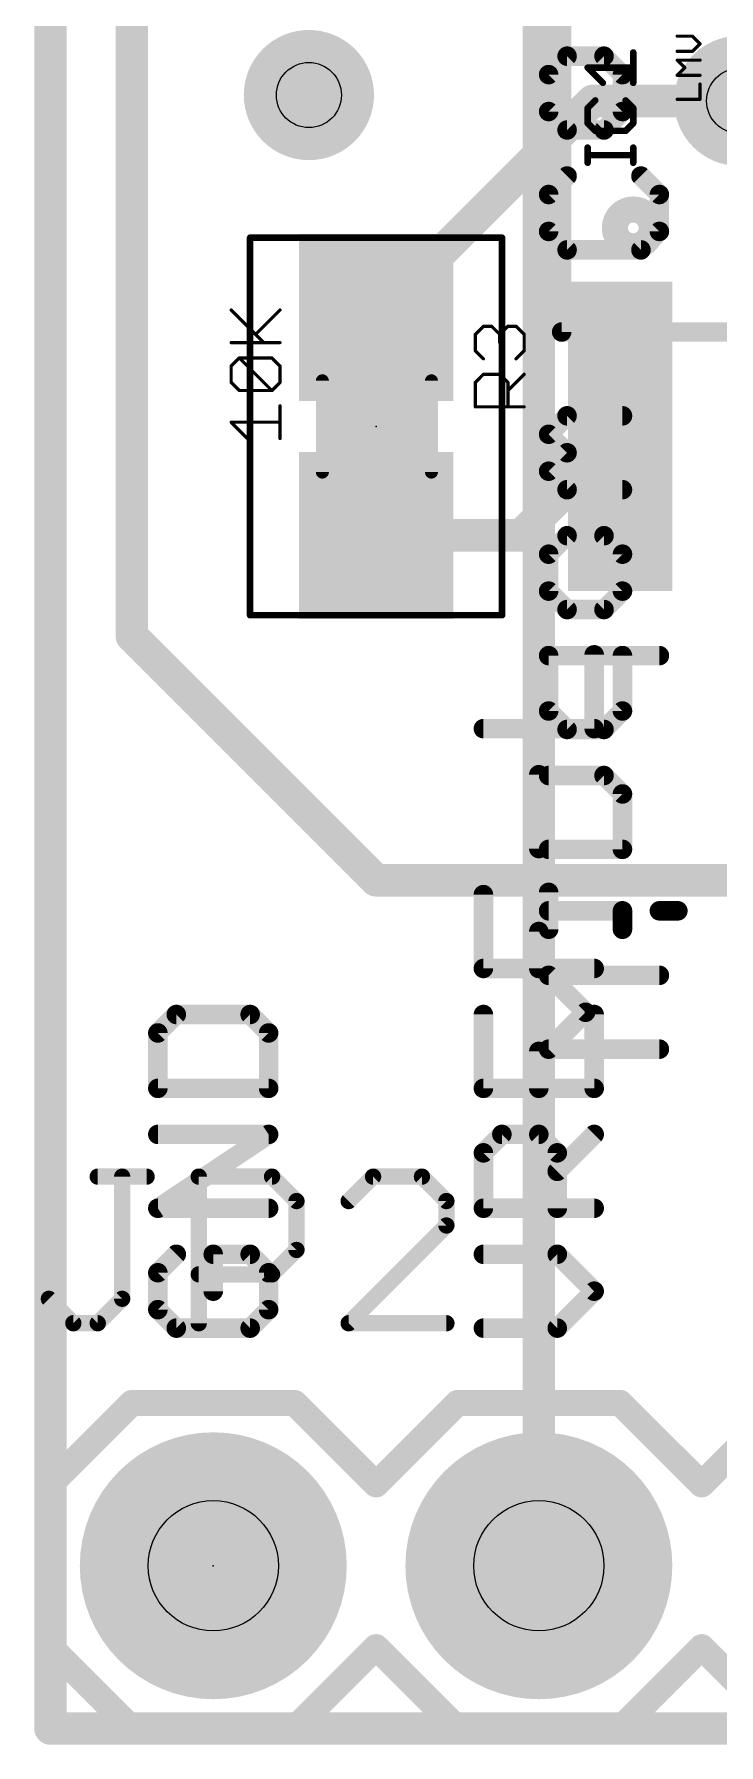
# Model space of a CAD drawing. Extents: x -0.1 to 15.4, y -0.1 to 24.3.
# Drawn here: x -0.13 to 5.21, y -0.13 to 13.22 of the extents above; entities that cross this region are included whole.
import ezdxf

# ---------------------------------------------------------------- set-up
doc = ezdxf.new("R2010")
doc.units = 0
for name, color, linetype in [('1', 12, 'CONTINUOUS'), ('16', 132, 'CONTINUOUS'), ('17', 110, 'CONTINUOUS'), ('18', 110, 'CONTINUOUS'), ('20', 53, 'CONTINUOUS'), ('21', 41, 'CONTINUOUS'), ('22', 40, 'CONTINUOUS'), ('23', 53, 'CONTINUOUS'), ('25', 253, 'CONTINUOUS'), ('27', 253, 'CONTINUOUS'), ('29', 253, 'CONTINUOUS'), ('30', 253, 'CONTINUOUS'), ('31', 253, 'CONTINUOUS'), ('35', 253, 'CONTINUOUS'), ('39', 12, 'CONTINUOUS'), ('44', 253, 'CONTINUOUS'), ('51', 53, 'CONTINUOUS')]:
    doc.layers.add(name, color=color, linetype=linetype)

# ---------------------------------------------------------------- blocks, each defined once
blk = doc.blocks.new('RECT')
blk.add_solid([(-0.5, -0.5), (0.5, -0.5), (-0.5, 0.5), (0.5, 0.5)])
blk = doc.blocks.new('ROUNDP')
at = {"const_width": 0.5}
blk.add_lwpolyline([(0, -0.25, 1), (0, 0.25, 1), (0, -0.25)], format="xyb", dxfattribs=at)
blk = doc.blocks.new('ROUNDV')
at = {"const_width": 0.5}
blk.add_lwpolyline([(0, -0.25, 1), (0, 0.25, 1), (0, -0.25)], format="xyb", dxfattribs=at)

msp = doc.modelspace()

# ---------------------------------------------------------------- linework, layer by layer
at = {"layer": '1', "const_width": 0.254}
for points in [[(0, 0), (0, 24.13)], [(0.635, 8.524), (0.635, 18.288)], [(2.54, 11.01), (4.23, 12.7)], [(4.23, 12.7), (5.373, 12.7)], [(3.6712, 9.31), (4.445, 10.0838)], [(2.54, 9.31), (3.6712, 9.31)], [(2.54, 6.619), (0.635, 8.524)], [(5.715, 6.619), (2.54, 6.619)], [(15.24, 0), (0, 0)]]:
    msp.add_lwpolyline(points, dxfattribs=at)
at = {"layer": '1', "const_width": 0.127}
for points in [[(4.23, 12.7635, 1), (4.23, 12.6365)], [(4.2749, 12.6551, 1), (4.1851, 12.7449)], [(2.4951, 11.0549, 1), (2.5849, 10.9651)], [(4.4899, 10.0389, 1), (4.4001, 10.1287)], [(2.54, 9.3735, 1), (2.54, 9.2465)], [(3.6263, 9.3549, 1), (3.7161, 9.2651)], [(3.6712, 9.2465, 1), (3.6712, 9.3735)], [(0.6799, 8.5689, 1), (0.5901, 8.4791)], [(0.5715, 8.524, 1), (0.6985, 8.524)], [(2.54, 6.6825, 1), (2.54, 6.5555)], [(2.4951, 6.5741, 1), (2.5849, 6.6639)], [(0, 0.0635, 1), (0, -0.0635)], [(-0.0635, 0, 1), (0.0635, 0)]]:
    msp.add_lwpolyline(points, format="xyb", dxfattribs=at)
at = {"layer": '16', "const_width": 0.254}
for points in [[(0, 0), (0, 24.13)], [(3.81, 1.27), (3.81, 13.429)], [(15.24, 0), (0, 0)]]:
    msp.add_lwpolyline(points, dxfattribs=at)
at = {"layer": '16', "const_width": 0.127}
for points in [[(3.7465, 1.27, 1), (3.8735, 1.27)], [(0, 0.0635, 1), (0, -0.0635)], [(-0.0635, 0, 1), (0.0635, 0)]]:
    msp.add_lwpolyline(points, format="xyb", dxfattribs=at)
at = {"layer": '20', "const_width": 0.2032}
for points in [[(0, 0), (0, 24.13)], [(15.24, 0), (0, 0)]]:
    msp.add_lwpolyline(points, dxfattribs=at)
at = {"layer": '20', "const_width": 0.1016}
for points in [[(0, 0.0508, 1), (0, -0.0508)], [(-0.0508, 0, 1), (0.0508, 0)]]:
    msp.add_lwpolyline(points, format="xyb", dxfattribs=at)
at = {"layer": '21'}
for points, const_width in [([(3.988, 14.503), (3.988, 10.897)], 0.1524), ([(4.2418, 7.8018), (4.2418, 8.378)], 0.1524), ([(3.3775, 7.8018), (4.2418, 7.8018)], 0.1524), ([(3.8096, 6.8663), (3.8096, 7.4425)], 0.1524), ([(3.3775, 5.9308), (3.3775, 6.507)], 0.1524), ([(3.8096, 5.9308), (3.8096, 6.2189)], 0.1524), ([(4.2418, 5.9308), (3.3775, 5.9308)], 0.1524), ([(0.9815, 5.5715), (0.8375, 5.4274)], 0.1524), ([(1.5577, 5.5715), (0.9815, 5.5715)], 0.1524), ([(1.7018, 5.4274), (1.5577, 5.5715)], 0.1524), ([(3.3775, 5.5715), (3.3775, 4.9952)], 0.1524), ([(4.2418, 4.9952), (4.2418, 5.5715)], 0.1524), ([(0.8375, 5.4274), (0.8375, 4.9952)], 0.1524), ([(1.7018, 4.9952), (1.7018, 5.4274)], 0.1524), ([(3.8096, 4.9952), (3.8096, 5.2834)], 0.1524), ([(0.8375, 4.9952), (1.7018, 4.9952)], 0.1524), ([(3.3775, 4.9952), (4.2418, 4.9952)], 0.1524), ([(0.8375, 4.0597), (1.7018, 4.6359)], 0.1524), ([(1.7018, 4.6359), (0.8375, 4.6359)], 0.1524), ([(3.3775, 4.4919), (3.5215, 4.6359)], 0.1524), ([(3.5215, 4.6359), (3.8096, 4.6359)], 0.1524), ([(3.8096, 4.6359), (3.9537, 4.4919)], 0.1524), ([(3.9537, 4.3478), (4.2418, 4.6359)], 0.1524), ([(3.3775, 4.0597), (3.3775, 4.4919)], 0.1524), ([(3.9537, 4.4919), (3.9537, 4.0597)], 0.1524), ([(1.7018, 4.0597), (0.8375, 4.0597)], 0.1524), ([(4.2418, 4.0597), (3.3775, 4.0597)], 0.1524), ([(0.9815, 3.7004), (0.8375, 3.5564)], 0.1524), ([(1.5577, 3.7004), (1.2696, 3.7004)], 0.1524), ([(1.2696, 3.7004), (1.2696, 3.4123)], 0.1524), ([(1.7018, 3.5564), (1.5577, 3.7004)], 0.1524), ([(3.9537, 3.7004), (3.3775, 3.7004)], 0.1524), ([(4.2418, 3.4123), (3.9537, 3.7004)], 0.1524), ([(0.8375, 3.5564), (0.8375, 3.2683)], 0.1524), ([(1.7018, 3.2683), (1.7018, 3.5564)], 0.1524), ([(3.9537, 3.1242), (4.2418, 3.4123)], 0.1524), ([(0.8375, 3.2683), (0.9815, 3.1242)], 0.1524), ([(1.5577, 3.1242), (1.7018, 3.2683)], 0.1524), ([(0.9815, 3.1242), (1.5577, 3.1242)], 0.1524), ([(3.3775, 3.1242), (3.9537, 3.1242)], 0.1524), ([(0.635, 2.54), (0, 1.905)], 0.2032), ([(0.635, 2.54), (1.905, 2.54)], 0.2032), ([(1.905, 2.54), (2.54, 1.905)], 0.2032), ([(2.54, 1.905), (3.175, 2.54)], 0.2032), ([(3.175, 2.54), (4.445, 2.54)], 0.2032), ([(4.445, 2.54), (5.08, 1.905)], 0.2032), ([(5.08, 1.905), (5.715, 2.54)], 0.2032), ([(0, 1.905), (0, 0.635)], 0.2032), ([(0, 0.635), (0.635, 0)], 0.2032), ([(2.54, 0.635), (1.905, 0)], 0.2032), ([(3.175, 0), (2.54, 0.635)], 0.2032), ([(5.08, 0.635), (4.445, 0)], 0.2032), ([(5.715, 0), (5.08, 0.635)], 0.2032), ([(1.905, 0), (0.635, 0)], 0.2032), ([(4.445, 0), (3.175, 0)], 0.2032)]:
    msp.add_lwpolyline(points, dxfattribs=dict(at, const_width=const_width))
for points, const_width in [([(4.5466, 11.5658, 1), (4.5466, 11.853, 1), (4.5466, 11.5658)], 0.2032), ([(3.9499, 10.897, 1), (4.0261, 10.897)], 0.0762), ([(4.2799, 8.378, 1), (4.2037, 8.378)], 0.0762), ([(3.3775, 7.8399, 1), (3.3775, 7.7637)], 0.0762), ([(4.2418, 7.7637, 1), (4.2418, 7.8399)], 0.0762), ([(4.2037, 7.8018, 1), (4.2799, 7.8018)], 0.0762), ([(3.8477, 7.4425, 1), (3.7715, 7.4425)], 0.0762), ([(3.7715, 6.8663, 1), (3.8477, 6.8663)], 0.0762), ([(3.4156, 6.507, 1), (3.3394, 6.507)], 0.0762), ([(3.8477, 6.2189, 1), (3.7715, 6.2189)], 0.0762), ([(3.3775, 5.9689, 1), (3.3775, 5.8927)], 0.0762), ([(4.2418, 5.8927, 1), (4.2418, 5.9689)], 0.0762), ([(3.3394, 5.9308, 1), (3.4156, 5.9308)], 0.0762), ([(3.7715, 5.9308, 1), (3.8477, 5.9308)], 0.0762), ([(0.9815, 5.6096, 1), (0.9815, 5.5334)], 0.0762), ([(1.0085, 5.5445, 1), (0.9546, 5.5984)], 0.0762), ([(1.5847, 5.5984, 1), (1.5308, 5.5445)], 0.0762), ([(1.5577, 5.5334, 1), (1.5577, 5.6096)], 0.0762), ([(3.4156, 5.5715, 1), (3.3394, 5.5715)], 0.0762), ([(4.2799, 5.5715, 1), (4.2037, 5.5715)], 0.0762), ([(0.8756, 5.4274, 1), (0.7994, 5.4274)], 0.0762), ([(0.8105, 5.4543, 1), (0.8644, 5.4005)], 0.0762), ([(1.7399, 5.4274, 1), (1.6637, 5.4274)], 0.0762), ([(1.6749, 5.4005, 1), (1.7287, 5.4543)], 0.0762), ([(3.8477, 5.2834, 1), (3.7715, 5.2834)], 0.0762), ([(0.8375, 5.0333, 1), (0.8375, 4.9571)], 0.0762), ([(0.7994, 4.9952, 1), (0.8756, 4.9952)], 0.0762), ([(1.6637, 4.9952, 1), (1.7399, 4.9952)], 0.0762), ([(1.7018, 4.9571, 1), (1.7018, 5.0333)], 0.0762), ([(3.3775, 5.0333, 1), (3.3775, 4.9571)], 0.0762), ([(3.3394, 4.9952, 1), (3.4156, 4.9952)], 0.0762), ([(3.7715, 4.9952, 1), (3.8477, 4.9952)], 0.0762), ([(4.2037, 4.9952, 1), (4.2799, 4.9952)], 0.0762), ([(4.2418, 4.9571, 1), (4.2418, 5.0333)], 0.0762), ([(0.8375, 4.674, 1), (0.8375, 4.5978)], 0.0762), ([(1.7229, 4.6042, 1), (1.6807, 4.6676)], 0.0762), ([(1.7018, 4.5978, 1), (1.7018, 4.674)], 0.0762), ([(3.5215, 4.674, 1), (3.5215, 4.5978)], 0.0762), ([(3.5485, 4.609, 1), (3.4946, 4.6629)], 0.0762), ([(3.8366, 4.6629, 1), (3.7827, 4.609)], 0.0762), ([(3.8096, 4.5978, 1), (3.8096, 4.674)], 0.0762), ([(4.2687, 4.609, 1), (4.2149, 4.6629)], 0.0762), ([(3.3505, 4.5188, 1), (3.4044, 4.4649)], 0.0762), ([(3.4156, 4.4919, 1), (3.3394, 4.4919)], 0.0762), ([(3.9918, 4.4919, 1), (3.9156, 4.4919)], 0.0762), ([(3.9267, 4.4649, 1), (3.9806, 4.5188)], 0.0762), ([(3.9267, 4.3748, 1), (3.9806, 4.3209)], 0.0762), ([(0.8163, 4.0914, 1), (0.8586, 4.028)], 0.0762), ([(0.8375, 4.0978, 1), (0.8375, 4.0216)], 0.0762), ([(1.7018, 4.0216, 1), (1.7018, 4.0978)], 0.0762), ([(3.3775, 4.0978, 1), (3.3775, 4.0216)], 0.0762), ([(3.3394, 4.0597, 1), (3.4156, 4.0597)], 0.0762), ([(3.9156, 4.0597, 1), (3.9918, 4.0597)], 0.0762), ([(4.2418, 4.0216, 1), (4.2418, 4.0978)], 0.0762), ([(1.0085, 3.6735, 1), (0.9546, 3.7274)], 0.0762), ([(1.2696, 3.7385, 1), (1.2696, 3.6623)], 0.0762), ([(1.3077, 3.7004, 1), (1.2315, 3.7004)], 0.0762), ([(1.5847, 3.7274, 1), (1.5308, 3.6735)], 0.0762), ([(1.5577, 3.6623, 1), (1.5577, 3.7385)], 0.0762), ([(3.3775, 3.7385, 1), (3.3775, 3.6623)], 0.0762), ([(3.9806, 3.7274, 1), (3.9267, 3.6735)], 0.0762), ([(3.9537, 3.6623, 1), (3.9537, 3.7385)], 0.0762), ([(0.8105, 3.5833, 1), (0.8644, 3.5294)], 0.0762), ([(0.8756, 3.5564, 1), (0.7994, 3.5564)], 0.0762), ([(1.7399, 3.5564, 1), (1.6637, 3.5564)], 0.0762), ([(1.6749, 3.5294, 1), (1.7287, 3.5833)], 0.0762), ([(4.2687, 3.3854, 1), (4.2149, 3.4393)], 0.0762), ([(4.2149, 3.3854, 1), (4.2687, 3.4393)], 0.0762), ([(0.8644, 3.2952, 1), (0.8105, 3.2413)], 0.0762), ([(1.2315, 3.4123, 1), (1.3077, 3.4123)], 0.0762), ([(1.7287, 3.2413, 1), (1.6749, 3.2952)], 0.0762), ([(0.7994, 3.2683, 1), (0.8756, 3.2683)], 0.0762), ([(1.6637, 3.2683, 1), (1.7399, 3.2683)], 0.0762), ([(0.9815, 3.1623, 1), (0.9815, 3.0861)], 0.0762), ([(0.9546, 3.0973, 1), (1.0085, 3.1511)], 0.0762), ([(1.5308, 3.1511, 1), (1.5847, 3.0973)], 0.0762), ([(1.5577, 3.0861, 1), (1.5577, 3.1623)], 0.0762), ([(3.3775, 3.1623, 1), (3.3775, 3.0861)], 0.0762), ([(3.9267, 3.1511, 1), (3.9806, 3.0973)], 0.0762), ([(3.9537, 3.0861, 1), (3.9537, 3.1623)], 0.0762), ([(0.635, 2.5908, 1), (0.635, 2.4892)], 0.1016), ([(0.6709, 2.5041, 1), (0.5991, 2.5759)], 0.1016), ([(1.9409, 2.5759, 1), (1.8691, 2.5041)], 0.1016), ([(1.905, 2.4892, 1), (1.905, 2.5908)], 0.1016), ([(3.175, 2.5908, 1), (3.175, 2.4892)], 0.1016), ([(3.2109, 2.5041, 1), (3.1391, 2.5759)], 0.1016), ([(4.4809, 2.5759, 1), (4.4091, 2.5041)], 0.1016), ([(4.445, 2.4892, 1), (4.445, 2.5908)], 0.1016), ([(0.0508, 1.905, 1), (-0.0508, 1.905)], 0.1016), ([(-0.0359, 1.9409, 1), (0.0359, 1.8691)], 0.1016), ([(2.5041, 1.9409, 1), (2.5759, 1.8691)], 0.1016), ([(2.5041, 1.8691, 1), (2.5759, 1.9409)], 0.1016), ([(5.0441, 1.9409, 1), (5.1159, 1.8691)], 0.1016), ([(5.0441, 1.8691, 1), (5.1159, 1.9409)], 0.1016), ([(0.0359, 0.6709, 1), (-0.0359, 0.5991)], 0.1016), ([(-0.0508, 0.635, 1), (0.0508, 0.635)], 0.1016), ([(2.5759, 0.6709, 1), (2.5041, 0.5991)], 0.1016), ([(2.5759, 0.5991, 1), (2.5041, 0.6709)], 0.1016), ([(5.1159, 0.6709, 1), (5.0441, 0.5991)], 0.1016), ([(5.1159, 0.5991, 1), (5.0441, 0.6709)], 0.1016), ([(0.635, 0.0508, 1), (0.635, -0.0508)], 0.1016), ([(0.5991, -0.0359, 1), (0.6709, 0.0359)], 0.1016), ([(1.8691, 0.0359, 1), (1.9409, -0.0359)], 0.1016), ([(1.905, -0.0508, 1), (1.905, 0.0508)], 0.1016), ([(3.175, 0.0508, 1), (3.175, -0.0508)], 0.1016), ([(3.1391, -0.0359, 1), (3.2109, 0.0359)], 0.1016), ([(4.4091, 0.0359, 1), (4.4809, -0.0359)], 0.1016), ([(4.445, -0.0508, 1), (4.445, 0.0508)], 0.1016)]:
    msp.add_lwpolyline(points, format="xyb", dxfattribs=dict(at, const_width=const_width))
at = {"layer": '22', "const_width": 0.1524}
for points in [[(3.8862, 12.9054), (4.0303, 13.0494)], [(4.0303, 13.0494), (4.3184, 13.0494)], [(4.3184, 13.0494), (4.4624, 12.9054)], [(3.8862, 12.6173), (3.8862, 12.9054)], [(4.4624, 12.9054), (4.4624, 12.6173)], [(4.0303, 12.4732), (3.8862, 12.6173)], [(4.4624, 12.6173), (4.3184, 12.4732)], [(4.3184, 12.4732), (4.0303, 12.4732)], [(3.8862, 11.9698), (4.0303, 12.1139)], [(4.6065, 12.1139), (4.7505, 11.9698)], [(3.8862, 11.6817), (3.8862, 11.9698)], [(4.7505, 11.9698), (4.7505, 11.6817)], [(4.0303, 11.5377), (3.8862, 11.6817)], [(4.7505, 11.6817), (4.6065, 11.5377)], [(4.6065, 11.5377), (4.0303, 11.5377)], [(3.8862, 10.0988), (4.0303, 10.2429)], [(4.0303, 10.2429), (4.4624, 10.2429)], [(4.0303, 9.9548), (3.8862, 10.0988)], [(3.8862, 9.8107), (4.0303, 9.9548)], [(4.0303, 9.6666), (3.8862, 9.8107)], [(4.4624, 9.6666), (4.0303, 9.6666)], [(3.8862, 9.1633), (4.0303, 9.3073)], [(4.0303, 9.3073), (4.3184, 9.3073)], [(4.3184, 9.3073), (4.4624, 9.1633)], [(3.8862, 8.8752), (3.8862, 9.1633)], [(4.4624, 9.1633), (4.4624, 8.8752)], [(4.0303, 8.7311), (3.8862, 8.8752)], [(4.4624, 8.8752), (4.3184, 8.7311)], [(4.3184, 8.7311), (4.0303, 8.7311)], [(4.7505, 8.3718), (3.8862, 8.3718)], [(3.8862, 8.3718), (3.8862, 7.9397)], [(4.4624, 7.9397), (4.4624, 8.3718)], [(3.8862, 7.9397), (4.0303, 7.7956)], [(4.3184, 7.7956), (4.4624, 7.9397)], [(4.0303, 7.7956), (4.3184, 7.7956)], [(4.3184, 7.4363), (3.8862, 7.4363)], [(4.4624, 7.2923), (4.3184, 7.4363)], [(4.4624, 6.8601), (4.4624, 7.2923)], [(3.8862, 6.8601), (4.4624, 6.8601)], [(3.8862, 6.2364), (3.8862, 6.5245)], [(4.4624, 6.3805), (3.8862, 6.3805)], [(4.4624, 6.2364), (4.4624, 6.3805)], [(4.8946, 6.3805), (4.7505, 6.3805)], [(4.1743, 5.589), (3.8862, 5.8771)], [(3.8862, 5.8771), (4.7505, 5.8771)], [(3.8862, 5.3009), (4.1743, 5.589)], [(4.7505, 5.3009), (3.8862, 5.3009)]]:
    msp.add_lwpolyline(points, dxfattribs=at)
at = {"layer": '22', "const_width": 0.0762}
for points in [[(4.0303, 13.0875, 1), (4.0303, 13.0113)], [(4.0572, 13.0225, 1), (4.0033, 13.0764)], [(4.3453, 13.0764, 1), (4.2914, 13.0225)], [(4.3184, 13.0113, 1), (4.3184, 13.0875)], [(3.9243, 12.9054, 1), (3.8481, 12.9054)], [(3.8593, 12.9323, 1), (3.9131, 12.8784)], [(4.5005, 12.9054, 1), (4.4243, 12.9054)], [(4.4355, 12.8784, 1), (4.4894, 12.9323)], [(3.9131, 12.6442, 1), (3.8593, 12.5903)], [(4.4894, 12.5903, 1), (4.4355, 12.6442)], [(3.8481, 12.6173, 1), (3.9243, 12.6173)], [(4.0303, 12.5113, 1), (4.0303, 12.4351)], [(4.3184, 12.4351, 1), (4.3184, 12.5113)], [(4.4243, 12.6173, 1), (4.5005, 12.6173)], [(4.0033, 12.4463, 1), (4.0572, 12.5001)], [(4.2914, 12.5001, 1), (4.3453, 12.4463)], [(4.0572, 12.087, 1), (4.0033, 12.1408)], [(4.6334, 12.1408, 1), (4.5795, 12.087)], [(3.9243, 11.9698, 1), (3.8481, 11.9698)], [(3.8593, 11.9968, 1), (3.9131, 11.9429)], [(4.7886, 11.9698, 1), (4.7124, 11.9698)], [(4.7236, 11.9429, 1), (4.7775, 11.9968)], [(3.9131, 11.7087, 1), (3.8593, 11.6548)], [(4.7775, 11.6548, 1), (4.7236, 11.7087)], [(3.8481, 11.6817, 1), (3.9243, 11.6817)], [(4.0303, 11.5758, 1), (4.0303, 11.4996)], [(4.6065, 11.4996, 1), (4.6065, 11.5758)], [(4.7124, 11.6817, 1), (4.7886, 11.6817)], [(4.0033, 11.5107, 1), (4.0572, 11.5646)], [(4.5795, 11.5646, 1), (4.6334, 11.5107)], [(4.0303, 10.281, 1), (4.0303, 10.2048)], [(4.0572, 10.2159, 1), (4.0033, 10.2698)], [(4.4624, 10.2048, 1), (4.4624, 10.281)], [(3.9131, 10.1258, 1), (3.8593, 10.0719)], [(3.8593, 10.1258, 1), (3.9131, 10.0719)], [(4.0572, 9.9278, 1), (4.0033, 9.9817)], [(4.0033, 9.9278, 1), (4.0572, 9.9817)], [(3.9131, 9.8376, 1), (3.8593, 9.7838)], [(3.8593, 9.8376, 1), (3.9131, 9.7838)], [(4.0303, 9.7047, 1), (4.0303, 9.6285)], [(4.0033, 9.6397, 1), (4.0572, 9.6936)], [(4.4624, 9.6285, 1), (4.4624, 9.7047)], [(4.0303, 9.3454, 1), (4.0303, 9.2692)], [(4.0572, 9.2804, 1), (4.0033, 9.3343)], [(4.3453, 9.3343, 1), (4.2914, 9.2804)], [(4.3184, 9.2692, 1), (4.3184, 9.3454)], [(3.9243, 9.1633, 1), (3.8481, 9.1633)], [(3.8593, 9.1902, 1), (3.9131, 9.1363)], [(4.5005, 9.1633, 1), (4.4243, 9.1633)], [(4.4355, 9.1363, 1), (4.4894, 9.1902)], [(3.9131, 8.9021, 1), (3.8593, 8.8482)], [(4.4894, 8.8482, 1), (4.4355, 8.9021)], [(3.8481, 8.8752, 1), (3.9243, 8.8752)], [(4.4243, 8.8752, 1), (4.5005, 8.8752)], [(4.0303, 8.7692, 1), (4.0303, 8.693)], [(4.0033, 8.7042, 1), (4.0572, 8.7581)], [(4.2914, 8.7581, 1), (4.3453, 8.7042)], [(4.3184, 8.693, 1), (4.3184, 8.7692)], [(3.8862, 8.4099, 1), (3.8862, 8.3337)], [(3.9243, 8.3718, 1), (3.8481, 8.3718)], [(4.5005, 8.3718, 1), (4.4243, 8.3718)], [(4.7505, 8.3337, 1), (4.7505, 8.4099)], [(3.9131, 7.9666, 1), (3.8593, 7.9127)], [(4.4894, 7.9127, 1), (4.4355, 7.9666)], [(3.8481, 7.9397, 1), (3.9243, 7.9397)], [(4.4243, 7.9397, 1), (4.5005, 7.9397)], [(4.0303, 7.8337, 1), (4.0303, 7.7575)], [(4.0033, 7.7687, 1), (4.0572, 7.8225)], [(4.2914, 7.8225, 1), (4.3453, 7.7687)], [(4.3184, 7.7575, 1), (4.3184, 7.8337)], [(3.8862, 7.4744, 1), (3.8862, 7.3982)], [(4.3453, 7.4633, 1), (4.2914, 7.4094)], [(4.3184, 7.3982, 1), (4.3184, 7.4744)], [(4.5005, 7.2923, 1), (4.4243, 7.2923)], [(4.4355, 7.2653, 1), (4.4894, 7.3192)], [(3.8862, 6.8982, 1), (3.8862, 6.822)], [(4.4243, 6.8601, 1), (4.5005, 6.8601)], [(4.4624, 6.822, 1), (4.4624, 6.8982)], [(3.9243, 6.5245, 1), (3.8481, 6.5245)], [(3.8862, 6.4186, 1), (3.8862, 6.3424)], [(4.5005, 6.3805, 1), (4.4243, 6.3805)], [(4.4624, 6.3424, 1), (4.4624, 6.4186)], [(4.7505, 6.4186, 1), (4.7505, 6.3424)], [(4.8946, 6.3424, 1), (4.8946, 6.4186)], [(3.8481, 6.2364, 1), (3.9243, 6.2364)], [(4.4243, 6.2364, 1), (4.5005, 6.2364)], [(3.9131, 5.9041, 1), (3.8593, 5.8502)], [(3.8862, 5.9152, 1), (3.8862, 5.839)], [(4.7505, 5.839, 1), (4.7505, 5.9152)], [(4.2013, 5.5621, 1), (4.1474, 5.6159)], [(4.1474, 5.5621, 1), (4.2013, 5.6159)], [(3.8862, 5.339, 1), (3.8862, 5.2628)], [(3.8593, 5.3278, 1), (3.9131, 5.2739)], [(4.7505, 5.2628, 1), (4.7505, 5.339)]]:
    msp.add_lwpolyline(points, format="xyb", dxfattribs=at)
at = {"layer": '23'}
for p in [(2.54, 10.16), (1.27, 1.27)]:
    msp.add_point(p, dxfattribs=at)
at = {"layer": '25'}
for points, const_width in [([(4.5466, 12.8411), (4.5466, 13.0783)], 0.0508), ([(4.3093, 12.8411), (4.1907, 12.9597)], 0.0508), ([(4.1907, 12.9597), (4.5466, 12.9597)], 0.0508), ([(4.25, 12.7041), (4.1907, 12.6448)], 0.0508), ([(4.5466, 12.6448), (4.4873, 12.7041)], 0.0508), ([(4.1907, 12.6448), (4.1907, 12.5262)], 0.0508), ([(4.1907, 12.5262), (4.25, 12.4669)], 0.0508), ([(4.4873, 12.4669), (4.5466, 12.5262)], 0.0508), ([(4.5466, 12.5262), (4.5466, 12.6448)], 0.0508), ([(4.25, 12.4669), (4.4873, 12.4669)], 0.0508), ([(4.1907, 12.2174), (4.1907, 12.336)], 0.0508), ([(4.5466, 12.2767), (4.1907, 12.2767)], 0.0508), ([(4.5466, 12.2174), (4.5466, 12.336)], 0.0508), ([(3.3144, 10.8782), (3.3779, 10.9417)], 0.0254), ([(3.3779, 10.9417), (3.4415, 10.9417)], 0.0254), ([(3.4415, 10.9417), (3.505, 10.8782)], 0.0254), ([(3.505, 10.8782), (3.5686, 10.9417)], 0.0254), ([(3.5686, 10.9417), (3.6321, 10.9417)], 0.0254), ([(3.6321, 10.9417), (3.6957, 10.8782)], 0.0254), ([(3.3144, 10.751), (3.3144, 10.8782)], 0.0254), ([(3.505, 10.8782), (3.505, 10.8146)], 0.0254), ([(3.6957, 10.8782), (3.6957, 10.751)], 0.0254), ([(3.3779, 10.6875), (3.3144, 10.751)], 0.0254), ([(3.6957, 10.751), (3.6321, 10.6875)], 0.0254), ([(3.3144, 10.5039), (3.3779, 10.5675)], 0.0254), ([(3.3779, 10.5675), (3.505, 10.5675)], 0.0254), ([(3.505, 10.5675), (3.5686, 10.5039)], 0.0254), ([(3.5686, 10.4404), (3.6957, 10.5675)], 0.0254), ([(3.3144, 10.3133), (3.3144, 10.5039)], 0.0254), ([(3.5686, 10.5039), (3.5686, 10.3133)], 0.0254), ([(3.6957, 10.3133), (3.3144, 10.3133)], 0.0254), ([(0.3686, 4.3063), (0.75, 4.3063)], 0.127), ([(0.5593, 3.353), (0.5593, 4.3063)], 0.127), ([(1.1567, 3.1623), (1.1567, 4.3063)], 0.127), ([(1.1567, 4.3063), (1.7287, 4.3063)], 0.127), ([(1.7287, 4.3063), (1.9193, 4.1156)], 0.127), ([(2.5168, 4.3063), (2.3261, 4.1156)], 0.127), ([(2.8981, 4.3063), (2.5168, 4.3063)], 0.127), ([(3.0887, 4.1156), (2.8981, 4.3063)], 0.127), ([(1.9193, 4.1156), (1.9193, 3.7343)], 0.127), ([(3.0887, 3.925), (3.0887, 4.1156)], 0.127), ([(2.3261, 3.1623), (3.0887, 3.925)], 0.127), ([(1.9193, 3.7343), (1.7287, 3.5436)], 0.127), ([(1.7287, 3.5436), (1.1567, 3.5436)], 0.127), ([(-0.0127, 3.353), (0.178, 3.1623)], 0.127), ([(0.3686, 3.1623), (0.5593, 3.353)], 0.127), ([(0.178, 3.1623), (0.3686, 3.1623)], 0.127), ([(3.0887, 3.1623), (2.3261, 3.1623)], 0.127)]:
    msp.add_lwpolyline(points, dxfattribs=dict(at, const_width=const_width))
for points, const_width in [([(4.5593, 13.0783, 1), (4.5339, 13.0783)], 0.0254), ([(4.1997, 12.9687, 1), (4.1817, 12.9507)], 0.0254), ([(4.1907, 12.9724, 1), (4.1907, 12.947)], 0.0254), ([(4.5466, 12.947, 1), (4.5466, 12.9724)], 0.0254), ([(4.3004, 12.8321, 1), (4.3183, 12.8501)], 0.0254), ([(4.5339, 12.8411, 1), (4.5593, 12.8411)], 0.0254), ([(4.259, 12.6952, 1), (4.241, 12.7131)], 0.0254), ([(4.4963, 12.7131, 1), (4.4783, 12.6952)], 0.0254), ([(4.2034, 12.6448, 1), (4.178, 12.6448)], 0.0254), ([(4.1817, 12.6538, 1), (4.1997, 12.6358)], 0.0254), ([(4.1997, 12.5352, 1), (4.1817, 12.5172)], 0.0254), ([(4.5593, 12.6448, 1), (4.5339, 12.6448)], 0.0254), ([(4.5376, 12.6358, 1), (4.5556, 12.6538)], 0.0254), ([(4.5556, 12.5172, 1), (4.5376, 12.5352)], 0.0254), ([(4.178, 12.5262, 1), (4.2034, 12.5262)], 0.0254), ([(4.25, 12.4796, 1), (4.25, 12.4542)], 0.0254), ([(4.241, 12.4579, 1), (4.259, 12.4759)], 0.0254), ([(4.4783, 12.4759, 1), (4.4963, 12.4579)], 0.0254), ([(4.4873, 12.4542, 1), (4.4873, 12.4796)], 0.0254), ([(4.5339, 12.5262, 1), (4.5593, 12.5262)], 0.0254), ([(4.2034, 12.336, 1), (4.178, 12.336)], 0.0254), ([(4.1907, 12.2894, 1), (4.1907, 12.264)], 0.0254), ([(4.5593, 12.336, 1), (4.5339, 12.336)], 0.0254), ([(4.5466, 12.264, 1), (4.5466, 12.2894)], 0.0254), ([(4.178, 12.2174, 1), (4.2034, 12.2174)], 0.0254), ([(4.5339, 12.2174, 1), (4.5593, 12.2174)], 0.0254), ([(3.3779, 10.9481, 1), (3.3779, 10.9354)], 0.0127), ([(3.3824, 10.9372, 1), (3.3734, 10.9462)], 0.0127), ([(3.446, 10.9462, 1), (3.437, 10.9372)], 0.0127), ([(3.4415, 10.9354, 1), (3.4415, 10.9481)], 0.0127), ([(3.5686, 10.9481, 1), (3.5686, 10.9354)], 0.0127), ([(3.5731, 10.9372, 1), (3.5641, 10.9462)], 0.0127), ([(3.6366, 10.9462, 1), (3.6277, 10.9372)], 0.0127), ([(3.6321, 10.9354, 1), (3.6321, 10.9481)], 0.0127), ([(3.3207, 10.8782, 1), (3.308, 10.8782)], 0.0127), ([(3.3099, 10.8826, 1), (3.3189, 10.8737)], 0.0127), ([(3.5114, 10.8782, 1), (3.4987, 10.8782)], 0.0127), ([(3.5005, 10.8826, 1), (3.5095, 10.8737)], 0.0127), ([(3.4987, 10.8146, 1), (3.5114, 10.8146)], 0.0127), ([(3.5005, 10.8737, 1), (3.5095, 10.8826)], 0.0127), ([(3.702, 10.8782, 1), (3.6894, 10.8782)], 0.0127), ([(3.6912, 10.8737, 1), (3.7002, 10.8826)], 0.0127), ([(3.308, 10.751, 1), (3.3207, 10.751)], 0.0127), ([(3.3189, 10.7555, 1), (3.3099, 10.7466)], 0.0127), ([(3.3734, 10.683, 1), (3.3824, 10.692)], 0.0127), ([(3.6277, 10.692, 1), (3.6366, 10.683)], 0.0127), ([(3.6894, 10.751, 1), (3.702, 10.751)], 0.0127), ([(3.7002, 10.7466, 1), (3.6912, 10.7555)], 0.0127), ([(3.3779, 10.5739, 1), (3.3779, 10.5612)], 0.0127), ([(3.3824, 10.563, 1), (3.3734, 10.572)], 0.0127), ([(3.5095, 10.572, 1), (3.5005, 10.563)], 0.0127), ([(3.505, 10.5612, 1), (3.505, 10.5739)], 0.0127), ([(3.7002, 10.563, 1), (3.6912, 10.572)], 0.0127), ([(3.3207, 10.5039, 1), (3.308, 10.5039)], 0.0127), ([(3.3099, 10.5084, 1), (3.3189, 10.4995)], 0.0127), ([(3.5749, 10.5039, 1), (3.5622, 10.5039)], 0.0127), ([(3.5641, 10.4449, 1), (3.5731, 10.4359)], 0.0127), ([(3.5641, 10.4995, 1), (3.5731, 10.5084)], 0.0127), ([(3.308, 10.3133, 1), (3.3207, 10.3133)], 0.0127), ([(3.3144, 10.3196, 1), (3.3144, 10.3069)], 0.0127), ([(3.5622, 10.3133, 1), (3.5749, 10.3133)], 0.0127), ([(3.6957, 10.3069, 1), (3.6957, 10.3196)], 0.0127), ([(0.3686, 4.338, 1), (0.3686, 4.2745)], 0.0635), ([(0.591, 4.3063, 1), (0.5275, 4.3063)], 0.0635), ([(0.75, 4.2745, 1), (0.75, 4.338)], 0.0635), ([(1.1884, 4.3063, 1), (1.1249, 4.3063)], 0.0635), ([(1.1567, 4.338, 1), (1.1567, 4.2745)], 0.0635), ([(1.7511, 4.3287, 1), (1.7062, 4.2838)], 0.0635), ([(1.7287, 4.2745, 1), (1.7287, 4.338)], 0.0635), ([(2.5168, 4.338, 1), (2.5168, 4.2745)], 0.0635), ([(2.5392, 4.2838, 1), (2.4943, 4.3287)], 0.0635), ([(2.9205, 4.3287, 1), (2.8756, 4.2838)], 0.0635), ([(2.8981, 4.2745, 1), (2.8981, 4.338)], 0.0635), ([(1.9511, 4.1156, 1), (1.8876, 4.1156)], 0.0635), ([(1.8969, 4.0932, 1), (1.9418, 4.1381)], 0.0635), ([(2.3036, 4.1381, 1), (2.3485, 4.0932)], 0.0635), ([(3.1205, 4.1156, 1), (3.057, 4.1156)], 0.0635), ([(3.0663, 4.0932, 1), (3.1112, 4.1381)], 0.0635), ([(3.057, 3.925, 1), (3.1205, 3.925)], 0.0635), ([(3.1112, 3.9025, 1), (3.0663, 3.9474)], 0.0635), ([(1.8876, 3.7343, 1), (1.9511, 3.7343)], 0.0635), ([(1.9418, 3.7118, 1), (1.8969, 3.7567)], 0.0635), ([(1.1567, 3.5754, 1), (1.1567, 3.5119)], 0.0635), ([(1.7287, 3.5119, 1), (1.7287, 3.5754)], 0.0635), ([(1.7062, 3.5661, 1), (1.7511, 3.5212)], 0.0635), ([(0.0098, 3.3754, 1), (-0.0352, 3.3305)], 0.0635), ([(0.5275, 3.353, 1), (0.591, 3.353)], 0.0635), ([(0.5817, 3.3305, 1), (0.5368, 3.3754)], 0.0635), ([(0.178, 3.1941, 1), (0.178, 3.1305)], 0.0635), ([(0.1555, 3.1398, 1), (0.2004, 3.1848)], 0.0635), ([(0.3462, 3.1848, 1), (0.3911, 3.1398)], 0.0635), ([(0.3686, 3.1305, 1), (0.3686, 3.1941)], 0.0635), ([(2.3261, 3.1941, 1), (2.3261, 3.1305)], 0.0635), ([(2.3036, 3.1848, 1), (2.3485, 3.1398)], 0.0635), ([(3.0887, 3.1305, 1), (3.0887, 3.1941)], 0.0635), ([(1.1249, 3.1623, 1), (1.1884, 3.1623)], 0.0635)]:
    msp.add_lwpolyline(points, format="xyb", dxfattribs=dict(at, const_width=const_width))
at = {"layer": '27', "const_width": 0.0254}
for points in [[(5.008, 13.2055), (4.8894, 13.2055)], [(5.0673, 13.1462), (5.008, 13.2055)], [(4.8894, 13.0869), (5.008, 13.0869)], [(5.008, 13.0869), (5.0673, 13.1462)], [(4.9487, 12.9591), (4.8894, 13.0184)], [(4.8894, 13.0184), (5.0673, 13.0184)], [(4.8894, 12.8998), (4.9487, 12.9591)], [(5.0673, 12.8998), (4.8894, 12.8998)], [(5.0673, 12.7127), (5.0673, 12.8313)], [(4.8894, 12.7127), (5.0673, 12.7127)], [(1.6636, 10.8145), (1.4094, 11.0687)], [(1.6, 10.878), (1.7907, 11.0687)], [(1.4094, 10.8145), (1.7907, 10.8145)], [(1.4094, 10.6309), (1.4729, 10.6945)], [(1.4729, 10.6945), (1.7271, 10.6945)], [(1.7271, 10.4403), (1.4729, 10.6945)], [(1.7271, 10.6945), (1.7907, 10.6309)], [(1.4094, 10.5038), (1.4094, 10.6309)], [(1.7907, 10.6309), (1.7907, 10.5038)], [(1.4729, 10.4403), (1.4094, 10.5038)], [(1.7271, 10.4403), (1.4729, 10.4403)], [(1.7907, 10.5038), (1.7271, 10.4403)], [(1.7907, 10.0661), (1.7907, 10.3203)], [(1.5365, 10.0661), (1.4094, 10.1932)], [(1.4094, 10.1932), (1.7907, 10.1932)]]:
    msp.add_lwpolyline(points, dxfattribs=at)
at = {"layer": '27', "const_width": 0.0127}
for points in [[(4.8894, 13.2119, 1), (4.8894, 13.1992)], [(5.0125, 13.21, 1), (5.0035, 13.2011)], [(5.008, 13.1992, 1), (5.008, 13.2119)], [(4.8894, 13.0933, 1), (4.8894, 13.0806)], [(5.0035, 13.0914, 1), (5.0125, 13.0824)], [(5.008, 13.0806, 1), (5.008, 13.0933)], [(5.0718, 13.1417, 1), (5.0628, 13.1507)], [(5.0628, 13.1417, 1), (5.0718, 13.1507)], [(4.8894, 13.0248, 1), (4.8894, 13.0121)], [(4.8938, 13.0229, 1), (4.8849, 13.0139)], [(4.9532, 12.9546, 1), (4.9442, 12.9636)], [(4.9442, 12.9546, 1), (4.9532, 12.9636)], [(5.0673, 13.0121, 1), (5.0673, 13.0248)], [(4.8894, 12.9062, 1), (4.8894, 12.8935)], [(4.8849, 12.9043, 1), (4.8938, 12.8953)], [(5.0737, 12.8313, 1), (5.061, 12.8313)], [(5.0673, 12.8935, 1), (5.0673, 12.9062)], [(4.8894, 12.719, 1), (4.8894, 12.7064)], [(5.061, 12.7127, 1), (5.0737, 12.7127)], [(5.0673, 12.7064, 1), (5.0673, 12.719)], [(1.4139, 11.0732, 1), (1.4049, 11.0642)], [(1.7952, 11.0642, 1), (1.7862, 11.0732)], [(1.4094, 10.8208, 1), (1.4094, 10.8081)], [(1.5955, 10.8825, 1), (1.6045, 10.8736)], [(1.6591, 10.81, 1), (1.6681, 10.819)], [(1.7907, 10.8081, 1), (1.7907, 10.8208)], [(1.4774, 10.699, 1), (1.4684, 10.69)], [(1.4729, 10.7008, 1), (1.4729, 10.6882)], [(1.4774, 10.69, 1), (1.4684, 10.699)], [(1.7316, 10.699, 1), (1.7227, 10.69)], [(1.7271, 10.6882, 1), (1.7271, 10.7008)], [(1.4157, 10.6309, 1), (1.403, 10.6309)], [(1.4049, 10.6354, 1), (1.4139, 10.6265)], [(1.7971, 10.6309, 1), (1.7844, 10.6309)], [(1.7862, 10.6265, 1), (1.7952, 10.6354)], [(1.403, 10.5038, 1), (1.4157, 10.5038)], [(1.4139, 10.5083, 1), (1.4049, 10.4993)], [(1.4729, 10.4466, 1), (1.4729, 10.4339)], [(1.4684, 10.4358, 1), (1.4774, 10.4448)], [(1.7227, 10.4448, 1), (1.7316, 10.4358)], [(1.7227, 10.4358, 1), (1.7316, 10.4448)], [(1.7271, 10.4339, 1), (1.7271, 10.4466)], [(1.7844, 10.5038, 1), (1.7971, 10.5038)], [(1.7952, 10.4993, 1), (1.7862, 10.5083)], [(1.7971, 10.3203, 1), (1.7844, 10.3203)], [(1.4139, 10.1977, 1), (1.4049, 10.1887)], [(1.4094, 10.1995, 1), (1.4094, 10.1868)], [(1.7907, 10.1868, 1), (1.7907, 10.1995)], [(1.532, 10.0616, 1), (1.541, 10.0706)], [(1.7844, 10.0661, 1), (1.7971, 10.0661)]]:
    msp.add_lwpolyline(points, format="xyb", dxfattribs=at)
at = {"layer": '39', "const_width": 0.0508}
for points in [[(1.557, 8.687), (1.557, 11.633)], [(1.557, 11.633), (3.523, 11.633)], [(3.523, 11.633), (3.523, 8.687)], [(3.523, 8.687), (1.557, 8.687)]]:
    msp.add_lwpolyline(points, dxfattribs=at)
at = {"layer": '39', "const_width": 0.0254}
for points in [[(1.5697, 11.633, 1), (1.5443, 11.633)], [(1.557, 11.6457, 1), (1.557, 11.6203)], [(3.5357, 11.633, 1), (3.5103, 11.633)], [(3.523, 11.6203, 1), (3.523, 11.6457)], [(1.557, 8.6997, 1), (1.557, 8.6743)], [(1.5443, 8.687, 1), (1.5697, 8.687)], [(3.5103, 8.687, 1), (3.5357, 8.687)], [(3.523, 8.6743, 1), (3.523, 8.6997)]]:
    msp.add_lwpolyline(points, format="xyb", dxfattribs=at)
at = {"layer": '44'}
for centre, radius in [((2.016, 12.746), 0.254), ((5.373, 12.7), 0.254), ((1.27, 1.27), 0.508), ((3.81, 1.27), 0.508)]:
    msp.add_circle(centre, radius, dxfattribs=at)
at = {"layer": '51'}
for points, const_width in [([(3.988, 10.897), (8.712, 10.897)], 0.1524), ([(2.121, 10.516), (2.121, 9.804)], 0.1016), ([(2.972, 10.516), (2.972, 9.804)], 0.1016)]:
    msp.add_lwpolyline(points, dxfattribs=dict(at, const_width=const_width))
for points, const_width in [([(3.988, 10.9351, 1), (3.988, 10.8589)], 0.0762), ([(2.1464, 10.516, 1), (2.0956, 10.516)], 0.0508), ([(2.9974, 10.516, 1), (2.9466, 10.516)], 0.0508), ([(2.0956, 9.804, 1), (2.1464, 9.804)], 0.0508), ([(2.9466, 9.804, 1), (2.9974, 9.804)], 0.0508)]:
    msp.add_lwpolyline(points, format="xyb", dxfattribs=dict(at, const_width=const_width))

# ---------------------------------------------------------------- block references
at = {"layer": '1', "xscale": 1.1, "rotation": 270}
for p in [(2.54, 11.01), (2.54, 9.31)]:
    msp.add_blockref('RECT', p, dxfattribs=at)
at = {"layer": '1', "xscale": 0.6096, "yscale": 2.2098}
msp.add_blockref('RECT', (4.445, 10.0838), dxfattribs=at)
at = {"layer": '17', "xscale": 1.8796, "yscale": 1.8796, "rotation": 90}
for p in [(1.27, 1.27), (1.27, 1.27), (3.81, 1.27), (3.81, 1.27)]:
    msp.add_blockref('ROUNDP', p, dxfattribs=at)
at = {"layer": '18', "xscale": 1.016, "yscale": 1.016}
for p in [(2.016, 12.746), (2.016, 12.746), (5.373, 12.7), (5.373, 12.7)]:
    msp.add_blockref('ROUNDV', p, dxfattribs=at)
at = {"layer": '21', "xscale": 0.4572, "yscale": 0.762, "rotation": 270}
msp.add_blockref('RECT', (2.54, 10.16), dxfattribs=at)
at = {"layer": '29'}
for name, p, xscale, yscale, rotation in [('RECT', (2.54, 11.01), 1.3032, 1.2032, 270), ('RECT', (2.54, 9.31), 1.3032, 1.2032, 270), ('ROUNDP', (1.27, 1.27), 2.0828, 2.0828, 90), ('ROUNDP', (3.81, 1.27), 2.0828, 2.0828, 90)]:
    msp.add_blockref(name, p, dxfattribs=dict(at, xscale=xscale, yscale=yscale, rotation=rotation))
at = {"layer": '29', "xscale": 0.8128, "yscale": 2.413}
msp.add_blockref('RECT', (4.445, 10.0838), dxfattribs=at)
at = {"layer": '30', "xscale": 2.0828, "yscale": 2.0828, "rotation": 90}
for p in [(1.27, 1.27), (3.81, 1.27)]:
    msp.add_blockref('ROUNDP', p, dxfattribs=at)
at = {"layer": '31', "xscale": 1.1, "rotation": 270}
for p in [(2.54, 11.01), (2.54, 9.31)]:
    msp.add_blockref('RECT', p, dxfattribs=at)
at = {"layer": '31', "xscale": 0.6096, "yscale": 2.2098}
msp.add_blockref('RECT', (4.445, 10.0838), dxfattribs=at)
at = {"layer": '35', "xscale": 0.3998, "yscale": 0.6, "rotation": 270}
msp.add_blockref('RECT', (2.54, 10.16), dxfattribs=at)
at = {"layer": '51', "xscale": 0.5001, "yscale": 0.95, "rotation": 270}
for p in [(2.5451, 10.7482), (2.5451, 9.5798)]:
    msp.add_blockref('RECT', p, dxfattribs=at)
at = {"layer": '51'}
for p, xscale, yscale in [((4.445, 10.3378), 0.3556, 1.016), ((1.27, 1.27), 0.508, 0.508), ((3.81, 1.27), 0.508, 0.508)]:
    msp.add_blockref('RECT', p, dxfattribs=dict(at, xscale=xscale, yscale=yscale))

doc.saveas('drawing.dxf')
